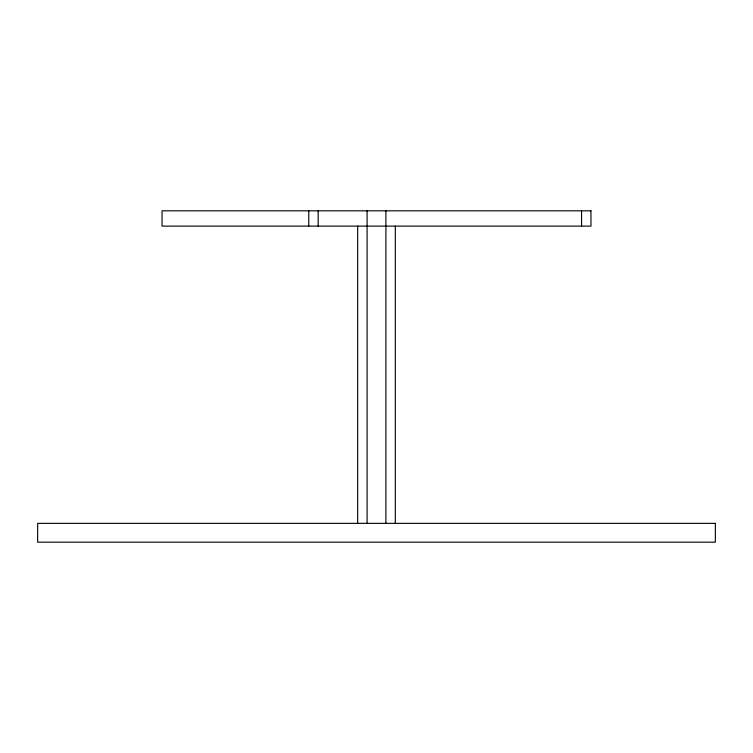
<?xml version="1.0" encoding="UTF-8"?>
<svg xmlns="http://www.w3.org/2000/svg" width="753" height="753" viewBox="0 0 753 753"><rect width="100%" height="100%" fill="white"/><g stroke="black" fill="none" stroke-linecap="round" stroke-linejoin="round"><path stroke-width="1.13" d="M581.551 210.821L581.551 226.116M395.325 226.116L395.325 523.354M385.913 210.821L385.913 523.354M367.088 210.821L367.088 523.354M357.675 226.116L357.675 523.354M318.18 210.821L318.18 226.116M308.768 210.821L308.768 226.116M590.964 210.821L162.036 210.821L162.036 226.116L590.964 226.116L590.964 210.821M715.35 523.354L37.65 523.354L37.65 542.179L715.35 542.179L715.35 523.354"/></g></svg>
